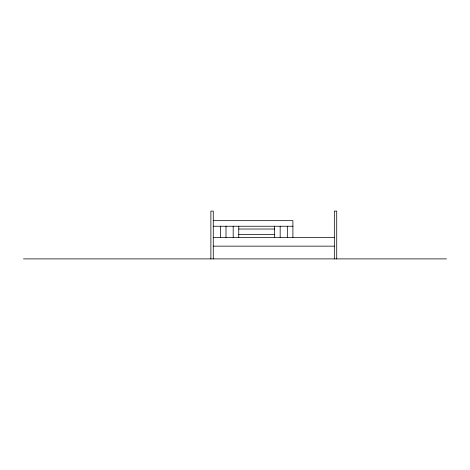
<?xml version="1.0" encoding="UTF-8"?>
<svg xmlns="http://www.w3.org/2000/svg" width="470" height="470" viewBox="0 0 470 470"><rect width="100%" height="100%" fill="white"/><g stroke="black" fill="none" stroke-linecap="round" stroke-linejoin="round"><path stroke-width="0.7" d="M213.268 220.665L292.91 220.665L292.91 237.391M213.268 226.24L292.91 226.24M238.748 229.025L274.592 229.025M238.748 234.601L274.592 234.601M213.268 237.391L334.335 237.391M213.268 246.151L334.335 246.151M23.5 258.894L446.5 258.894M336.726 258.894L336.726 211.106L334.335 211.106L334.335 258.894M287.334 226.24L287.334 237.391M280.167 226.24L280.167 237.391M274.592 226.24L274.592 237.391M238.76 226.24L238.76 237.391M233.185 226.24L233.185 237.391M226.011 226.24L226.011 237.391M220.436 226.24L220.436 237.391M213.268 258.894L213.268 211.106L210.877 211.106L210.877 258.894"/></g></svg>
